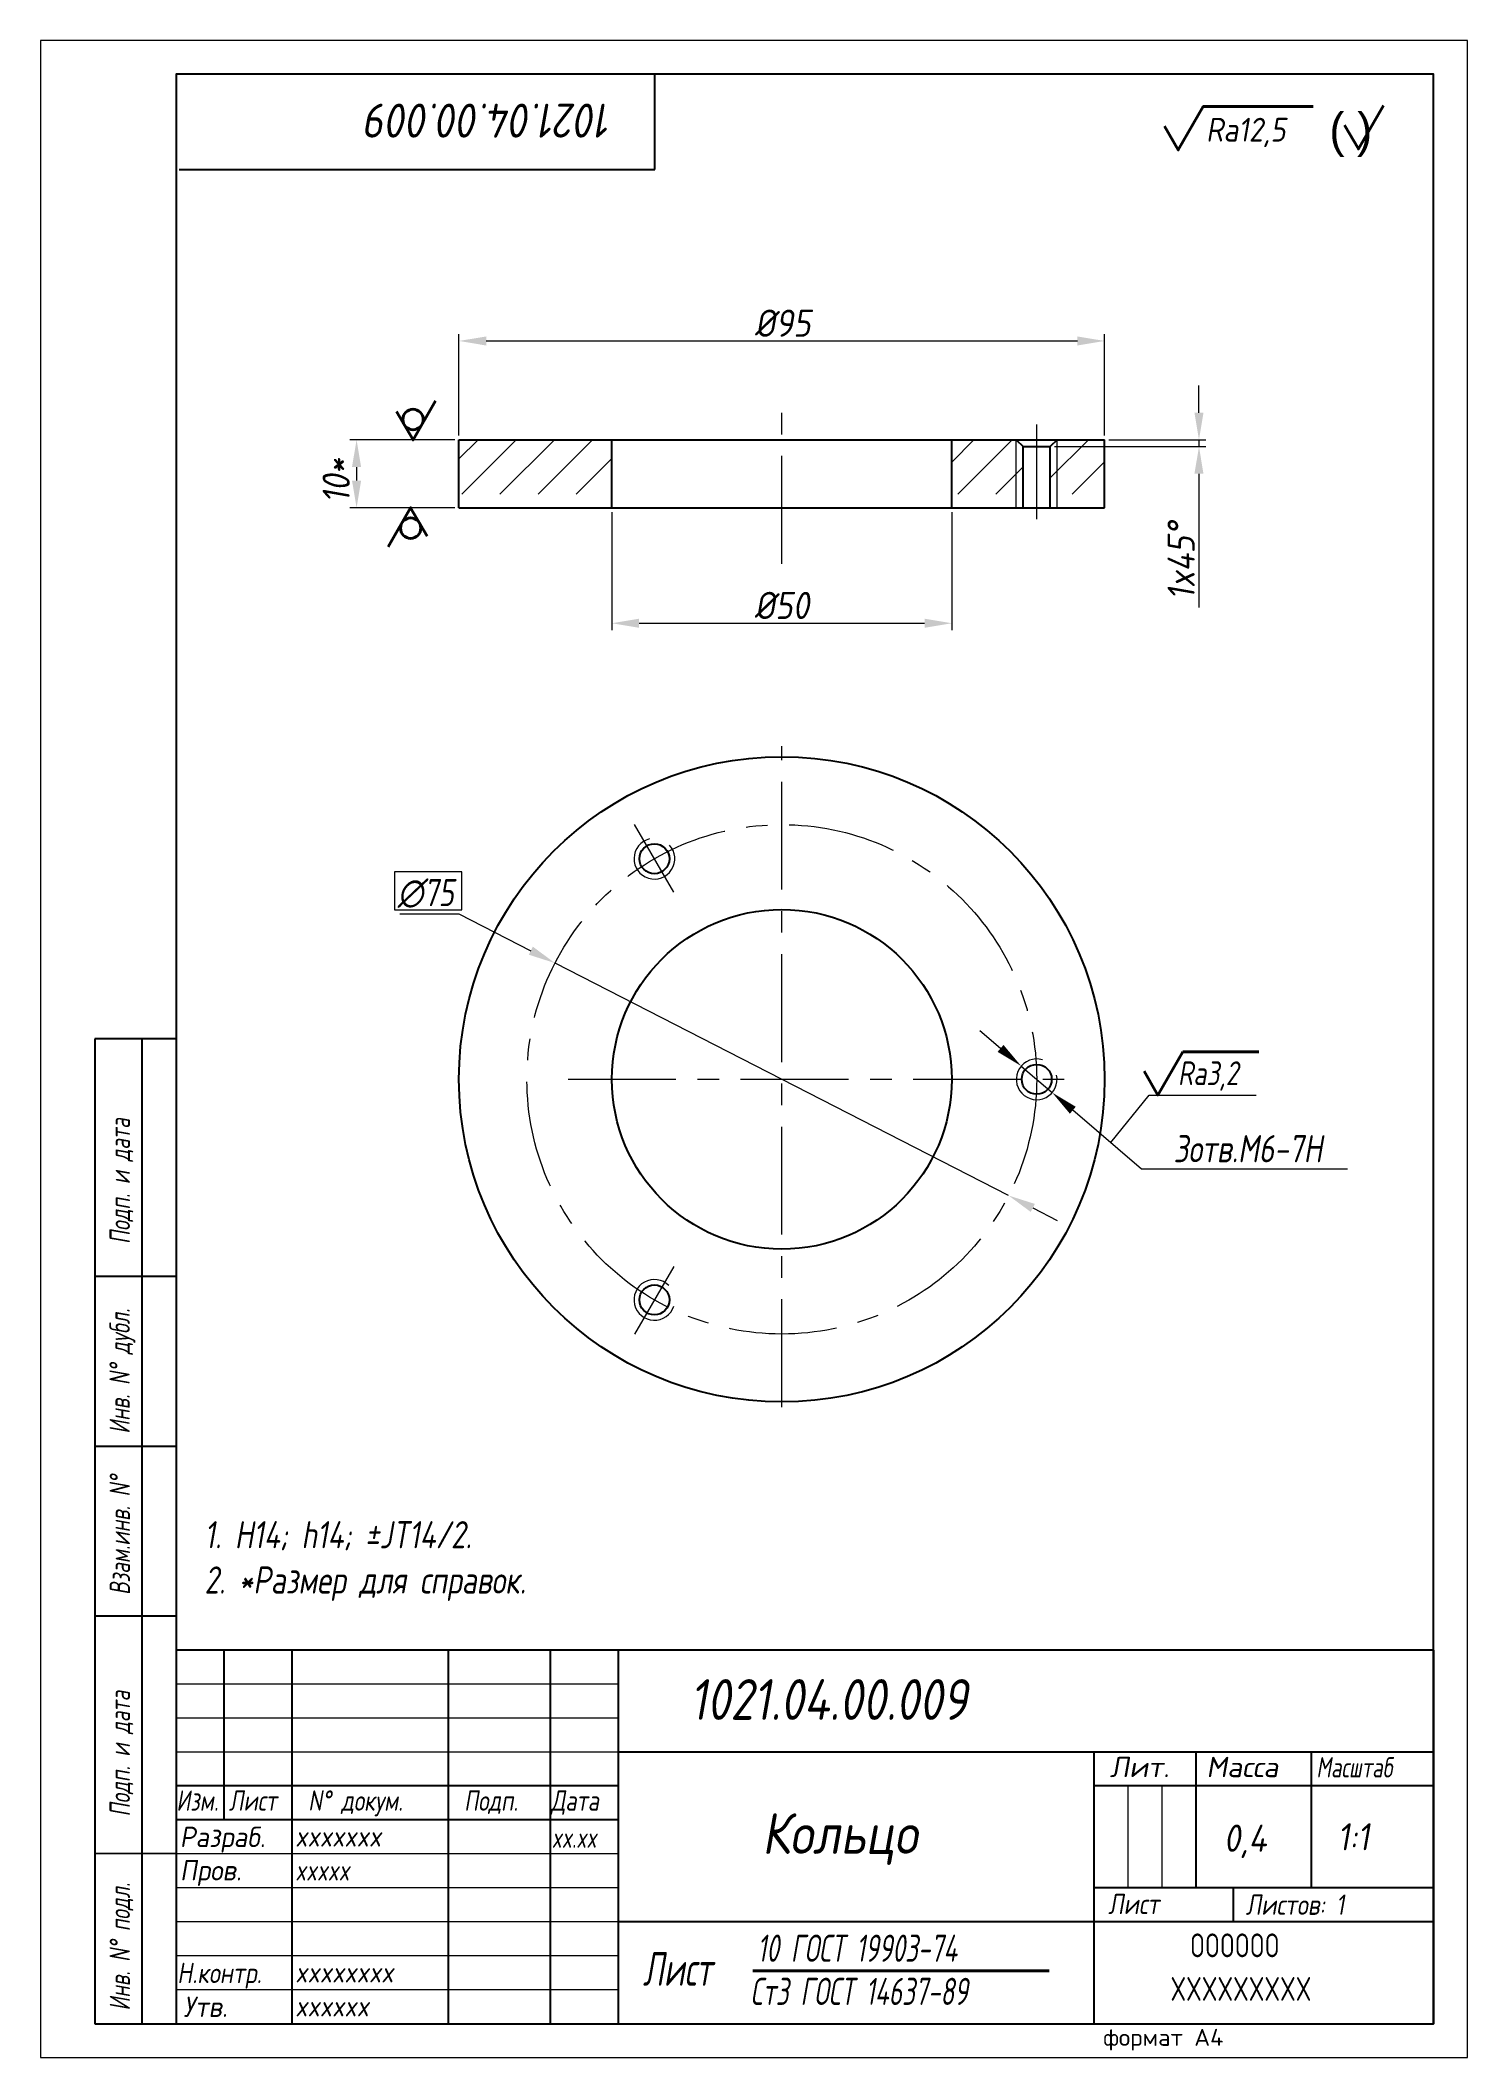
# Model space of a CAD drawing. Header units: millimetres. Extents: x 1490 to 3005, y -4564 to 680.
# Drawn here: x 2794.9 to 3004.9, y 382.9 to 679.9 of the extents above.
import ezdxf

# ---------------------------------------------------------------- set-up
doc = ezdxf.new("R2010")
doc.units = ezdxf.units.MM
doc.linetypes.add('CENTER', pattern=[50.8, 31.75, -6.35, 6.35, -6.35])
for name, color, linetype, lineweight in [('Ax', 1, 'CENTER', 18), ('Dim', 3, 'Continuous', 40), ('Hatch', 5, 'Continuous', 18), ('Slim', 8, 'Continuous', 18), ('Text', 2, 'Continuous', 40), ('Wide', 31, 'Continuous', 60)]:
    doc.layers.add(name, color=color, linetype=linetype, lineweight=lineweight)
doc.styles.add('курсив', font='romans.shx', dxfattribs={"oblique": 10})
doc.styles.add('курсив 0_75', font='romans.shx', dxfattribs={"width": 0.75, "oblique": 10})
doc.styles.add('курсив 0_85', font='romans.shx', dxfattribs={"width": 0.85, "oblique": 10})
doc.dimstyles.new('L.Zero', dxfattribs={"dimtxt": 4, "dimasz": 1.8, "dimexe": 2, "dimexo": 0.625, "dimgap": 1, "dimtad": 1, "dimlfac": 5, "dimtxsty": 'курсив 0_85', "dimcen": 0, "dimadec": 1, "dimazin": 0, "dimtp": 0.0165, "dimtm": 0.0075, "dimtfac": 1, "dimtmove": 0, "dimatfit": 3, "dimldrblk": 'NONE', "dimfxl": 1, "dimlwd": 18, "dimlwe": 18, "dimarcsym": 0})
doc.dimstyles.new('к1_1', dxfattribs={"dimtxt": 4, "dimasz": 4, "dimexe": 1, "dimexo": 0.625, "dimtad": 1, "dimtxsty": 'курсив 0_85', "dimcen": 0, "dimadec": 0, "dimazin": 0, "dimtfac": 1, "dimtmove": 0, "dimatfit": 3, "dimldrblk": 'DOTSMALL', "dimfxl": 1, "dimlwd": 18, "dimlwe": 18, "dimarcsym": 0})
doc.dimstyles.new('к1_1с', dxfattribs={"dimtxt": 4, "dimasz": 4, "dimexe": 1, "dimexo": 0.625, "dimgap": 1, "dimtad": 1, "dimtxsty": 'курсив 0_85', "dimcen": 0, "dimadec": 0, "dimazin": 0, "dimtfac": 1, "dimtmove": 0, "dimatfit": 3, "dimldrblk": 'DOTSMALL', "dimfxl": 1, "dimlwd": 18, "dimlwe": 18, "dimarcsym": 0})
doc.dimstyles.new('к1_1св', dxfattribs={"dimtxt": 4, "dimasz": 4, "dimexe": 2, "dimexo": 0.625, "dimgap": 1, "dimtad": 1, "dimtoh": 1, "dimtxsty": 'курсив 0_75', "dimcen": 0, "dimadec": 0, "dimazin": 0, "dimtfac": 1, "dimtmove": 0, "dimatfit": 3, "dimldrblk": 'DOTSMALL', "dimfxl": 1, "dimlwd": 18, "dimlwe": 18, "dimarcsym": 0})

# ---------------------------------------------------------------- blocks, each defined once
blk = doc.blocks.new('*D379')
at = {"layer": 'Defpoints', "color": 0, "transparency": 16777216}
for p in [(2939.23, 528.88), (2943.79, 524.97)]:
    blk.add_point(p, dxfattribs=at)
at = {"layer": 'Dim', "color": 0, "lineweight": 18, "transparency": 16777216}
for p, q in [((2936.19, 531.48), (2933.16, 534.08)), ((2939.23, 528.88), (2943.79, 524.97)), ((2956.94, 513.71), (2946.83, 522.37)), ((2987.22, 513.71), (2956.94, 513.71))]:
    blk.add_line(p, q, dxfattribs=at)
at = {"layer": 'Dim', "color": 0, "transparency": 16777216}
for points in [[(2936.63, 531.98), (2935.76, 530.97), (2939.23, 528.88)], [(2947.26, 522.88), (2946.39, 521.86), (2943.79, 524.97)]]:
    blk.add_solid(points, dxfattribs=at)
at = {"layer": 'Dim', "color": 0, "transparency": 16777216, "insert": (2972.58, 516.71), "char_height": 4, "attachment_point": 5, "style": 'курсив 0_75'}
blk.add_mtext('3отв.М6-7Н', dxfattribs=at)
blk = doc.blocks.new('_DotSmall')
at = {"color": 0, "linetype": 'ByBlock', "const_width": 0.5}
blk.add_lwpolyline([(-122670.927, 17467.939, 1), (-122670.802, 17467.939, 1)], format="xyb", close=True, dxfattribs=at)
blk = doc.blocks.new('*D380')
at = {"layer": 'Defpoints', "color": 0, "transparency": 16777216}
for p in [(2870.64, 544.03), (2937.38, 509.81)]:
    blk.add_point(p, dxfattribs=at)
at = {"layer": 'Dim', "color": 0, "lineweight": 18, "transparency": 16777216}
for p, q in [((2847.79, 551.29), (2856.5, 551.29)), ((2856.5, 551.29), (2867.08, 545.86)), ((2937.38, 509.81), (2870.64, 544.03)), ((2940.94, 507.99), (2944.5, 506.16))]:
    blk.add_line(p, q, dxfattribs=at)
at = {"layer": 'Dim', "color": 0, "transparency": 16777216}
for points in [[(2867.38, 546.45), (2866.78, 545.27), (2870.64, 544.03)], [(2941.24, 508.58), (2940.63, 507.4), (2937.38, 509.81)]]:
    blk.add_solid(points, dxfattribs=at)
at = {"layer": 'Dim', "color": 0, "transparency": 16777216, "insert": (2851.64, 554.29), "char_height": 4, "attachment_point": 5, "style": 'курсив 0_75'}
blk.add_mtext('∅75', dxfattribs=at)
blk = doc.blocks.new('*D381')
at = {"layer": 'Defpoints', "color": 0, "transparency": 16777216}
for p in [(2951.51, 635.63), (2856.51, 621.07), (2951.51, 621.07)]:
    blk.add_point(p, dxfattribs=at)
at = {"layer": 'Dim', "color": 0, "lineweight": 18, "transparency": 16777216}
for p, q in [((2856.51, 621.69), (2856.51, 636.63)), ((2860.51, 635.63), (2947.51, 635.63)), ((2951.51, 621.69), (2951.51, 636.63))]:
    blk.add_line(p, q, dxfattribs=at)
at = {"layer": 'Dim', "color": 0, "transparency": 16777216}
for points in [[(2860.51, 636.29), (2860.51, 634.96), (2856.51, 635.63)], [(2947.51, 636.29), (2947.51, 634.96), (2951.51, 635.63)]]:
    blk.add_solid(points, dxfattribs=at)
at = {"layer": 'Dim', "color": 0, "transparency": 16777216, "insert": (2904.14, 638.25), "char_height": 4, "attachment_point": 5, "style": 'курсив 0_85'}
blk.add_mtext('%%c95', dxfattribs=at)
blk = doc.blocks.new('*D75')
at = {"layer": 'Defpoints', "color": 0, "transparency": 16777216}
for p in [(2879.01, 611.07), (2929.01, 611.07), (2929.01, 594.07)]:
    blk.add_point(p, dxfattribs=at)
at = {"layer": 'Dim', "color": 0, "lineweight": 18, "transparency": 16777216}
for p, q in [((2879.01, 610.44), (2879.01, 593.07)), ((2929.01, 610.44), (2929.01, 593.07)), ((2883.01, 594.07), (2925.01, 594.07))]:
    blk.add_line(p, q, dxfattribs=at)
at = {"layer": 'Dim', "color": 0, "transparency": 16777216}
for points in [[(2883.01, 594.74), (2883.01, 593.4), (2879.01, 594.07)], [(2925.01, 594.74), (2925.01, 593.4), (2929.01, 594.07)]]:
    blk.add_solid(points, dxfattribs=at)
at = {"layer": 'Dim', "color": 0, "transparency": 16777216, "insert": (2904.01, 596.69), "char_height": 4, "attachment_point": 5, "style": 'курсив 0_85'}
blk.add_mtext('%%c50', dxfattribs=at)
blk = doc.blocks.new('*D76')
at = {"layer": 'Defpoints', "color": 0, "transparency": 16777216}
for p in [(2951.51, 621.07), (2943.51, 620.07), (2965.39, 620.07)]:
    blk.add_point(p, dxfattribs=at)
at = {"layer": 'Dim', "color": 0, "lineweight": 18, "transparency": 16777216}
for p, q in [((2965.39, 625.07), (2965.39, 629.07)), ((2952.13, 621.07), (2966.39, 621.07)), ((2965.39, 621.07), (2965.39, 620.07)), ((2944.13, 620.07), (2966.39, 620.07)), ((2965.39, 616.07), (2965.39, 596.38))]:
    blk.add_line(p, q, dxfattribs=at)
at = {"layer": 'Dim', "color": 0, "transparency": 16777216}
for points in [[(2964.72, 625.07), (2966.05, 625.07), (2965.39, 621.07)], [(2964.72, 616.07), (2966.05, 616.07), (2965.39, 620.07)]]:
    blk.add_solid(points, dxfattribs=at)
at = {"layer": 'Dim', "color": 0, "transparency": 16777216, "insert": (2962.76, 603.22), "char_height": 4, "attachment_point": 5, "rotation": 90, "style": 'курсив 0_85'}
blk.add_mtext('1x45%%d', dxfattribs=at)
blk = doc.blocks.new('*D382')
at = {"layer": 'Defpoints', "color": 0, "transparency": 16777216}
for p in [(2856.51, 621.07), (2841.44, 611.07), (2856.51, 611.07)]:
    blk.add_point(p, dxfattribs=at)
at = {"layer": 'Dim', "color": 0, "lineweight": 18, "transparency": 16777216}
for p, q in [((2855.88, 621.07), (2840.44, 621.07)), ((2841.44, 617.07), (2841.44, 615.07)), ((2855.88, 611.07), (2840.44, 611.07))]:
    blk.add_line(p, q, dxfattribs=at)
at = {"layer": 'Dim', "color": 0, "transparency": 16777216}
for points in [[(2840.77, 617.07), (2842.11, 617.07), (2841.44, 621.07)], [(2840.77, 615.07), (2842.11, 615.07), (2841.44, 611.07)]]:
    blk.add_solid(points, dxfattribs=at)
at = {"layer": 'Dim', "color": 0, "transparency": 16777216, "insert": (2838.44, 615.07), "char_height": 4, "attachment_point": 5, "rotation": 90, "style": 'курсив 0_85'}
blk.add_mtext('10*', dxfattribs=at)
blk = doc.blocks.new('_None')

msp = doc.modelspace()

# ---------------------------------------------------------------- hatches: boundary and pattern name
at = {"layer": 'Hatch'}
h = msp.add_hatch(dxfattribs=at)
h.set_pattern_fill('ANSI31', color=256, scale=1.25, style=0)
h.set_pattern_definition([(45, (-14375.894, -4799.491), (-2.80633, 2.80633), [])])
h.paths.add_polyline_path([(2879.0095, 613.0679), (2879.0095, 621.0679), (2856.5095, 621.0679), (2856.5095, 613.0679)])
h.paths.add_polyline_path([(2929.0095, 621.0679), (2929.0095, 613.0679), (2938.5095, 613.0679), (2938.5095, 621.0679)])
h.paths.add_polyline_path([(2939.5095, 620.0679), (2938.5095, 621.0679), (2938.5095, 613.0679), (2939.5095, 613.0679)])
h.paths.add_polyline_path([(2944.5095, 621.0679), (2943.5095, 620.0679), (2943.5095, 613.0679), (2944.5095, 613.0679)])
h.paths.add_polyline_path([(2944.5095, 613.0679), (2951.5095, 613.0679), (2951.5095, 621.0679), (2944.5095, 621.0679)])

# ---------------------------------------------------------------- linework, layer by layer
for p, q in [((2885.3291, 660.8935), (2885.3291, 674.8935)), ((2815.3291, 660.8935), (2885.3291, 660.8935)), ((2856.5095, 621.0679), (2951.5095, 621.0679)), ((2856.5095, 611.0679), (2856.5095, 621.0679)), ((2879.0095, 611.0679), (2879.0095, 621.0679)), ((2929.0095, 611.0679), (2929.0095, 621.0679)), ((2938.5095, 621.0679), (2939.5095, 620.0679)), ((2944.5095, 621.0679), (2943.5095, 620.0679)), ((2951.5095, 611.0679), (2951.5095, 621.0679)), ((2939.5095, 611.0679), (2939.5095, 620.0679)), ((2939.5095, 620.0679), (2943.5095, 620.0679)), ((2943.5095, 611.0679), (2943.5095, 620.0679)), ((2856.5095, 611.0679), (2951.5095, 611.0679)), ((2802.9165, 532.8874), (2802.9165, 387.8874)), ((2814.9165, 532.8874), (2802.9165, 532.8874)), ((2809.917, 387.9577), (2809.917, 532.8874)), ((2814.8471, 497.8876), (2802.9165, 497.8862)), ((2814.8299, 472.8876), (2802.9165, 472.888)), ((2802.9165, 447.8898), (2802.9165, 447.8898)), ((2814.9165, 447.8878), (2802.9165, 447.8898)), ((2999.9165, 442.8874), (2814.9165, 442.8874)), ((2821.9165, 442.8874), (2821.9165, 417.8874)), ((2831.9165, 442.8874), (2831.9165, 387.8874)), ((2854.9165, 442.8874), (2854.9165, 387.8874)), ((2869.9165, 442.8874), (2869.9165, 387.8874)), ((2879.9165, 442.8874), (2879.9165, 387.8874)), ((2999.9165, 387.8874), (2999.9165, 442.8874)), ((2999.9165, 442.8874), (2999.9165, 387.8874)), ((2949.9165, 427.8874), (2879.9165, 427.8874)), ((2949.9165, 427.8874), (2949.9165, 387.8874)), ((2999.9165, 427.8874), (2949.9165, 427.8874)), ((2964.9165, 427.8874), (2964.9165, 407.8874)), ((2981.9165, 427.8874), (2981.9165, 407.8874)), ((2879.9165, 422.8874), (2814.9165, 422.8874)), ((2999.9165, 422.8874), (2949.9165, 422.8874)), ((2879.9165, 417.8874), (2814.9165, 417.8874)), ((2814.9165, 412.8869), (2802.9165, 412.9564)), ((2999.9165, 407.8874), (2949.9165, 407.8874)), ((2970.4209, 407.8874), (2970.4209, 402.8874)), ((2949.9165, 402.8874), (2879.9165, 402.8874)), ((2999.9165, 402.8874), (2949.9165, 402.8874)), ((2802.9165, 387.8874), (2814.9165, 387.8874)), ((2814.9165, 387.8874), (2999.9165, 387.8874))]:
    msp.add_line(p, q)
msp.add_lwpolyline([(2814.9165, 387.8874), (2999.9165, 387.8874), (2999.9165, 674.8874), (2814.9165, 674.8874)], close=True)
for centre, radius in [((2904.0095, 526.9245), 47.5), ((2885.2595, 559.4004), 2.2), ((2904.0095, 526.9245), 25), ((2941.5095, 526.9245), 2.2), ((2885.2595, 494.4485), 2.2)]:
    msp.add_circle(centre, radius)
at = {"layer": 'Ax', "ltscale": 0.5}
for p, q in [((2904.0095, 602.8189), (2904.0095, 626.3354)), ((2941.5095, 609.397), (2941.5095, 623.3353)), ((2904.0095, 478.6699), (2904.0095, 575.9747)), ((2888.1118, 554.4601), (2882.3447, 564.4489)), ((2872.5524, 526.9245), (2947.339, 526.9245)), ((2888.1118, 499.3888), (2882.3447, 489.4))]:
    msp.add_line(p, q, dxfattribs=at)
msp.add_circle((2904.0095, 526.9245), 37.5, dxfattribs=at)
at = {"layer": 'Slim'}
for p, q in [((2938.5095, 611.0679), (2938.5095, 621.0679)), ((2944.5095, 611.0679), (2944.5095, 621.0679)), ((2879.9165, 437.8874), (2814.9165, 437.8874)), ((2879.9165, 432.8874), (2814.9165, 432.8874)), ((2879.9165, 427.8874), (2814.9165, 427.8874)), ((2954.9165, 422.8874), (2954.9165, 407.8874)), ((2959.9165, 422.8874), (2959.9165, 407.8874)), ((2879.9165, 412.8874), (2814.9165, 412.8874)), ((2879.9165, 407.8874), (2814.9165, 407.8874)), ((2879.9165, 402.8874), (2814.9165, 402.8874)), ((2879.9165, 397.8874), (2814.9165, 397.8874)), ((2879.9165, 392.8874), (2814.9165, 392.8874))]:
    msp.add_line(p, q, dxfattribs=at)
for points in [[(2794.9164, 382.8874), (3004.9164, 382.8874), (3004.9164, 679.8874), (2794.9164, 679.8874)], [(2847.0245, 551.8658), (2856.9481, 551.8658), (2856.9481, 557.4617), (2847.0245, 557.4617)]]:
    msp.add_lwpolyline(points, close=True, dxfattribs=at)
for centre, start, end in [((2885.2595, 559.4004), 103.752761, 42.236863), ((2941.5095, 526.9245), 73.513497, 12.219904), ((2885.2595, 494.4485), 44.825673, 342.119773)]:
    msp.add_arc(centre, 3, start, end, dxfattribs=at)
at = {"layer": 'Text'}
msp.add_line((2963.0115, 530.9781), (2974.2135, 530.9781), dxfattribs=at)
at = {"layer": 'Text', "ltscale": 6}
msp.add_line((2899.74, 395.6453), (2943.3449, 395.6518), dxfattribs=at)
at = {"layer": 'Text'}
for points in [[(2960.3121, 667.2747), (2962.3389, 663.7641), (2966.0182, 670.1369), (2982.2, 670.1369)], [(2986.8154, 667.4231), (2988.8422, 663.9125), (2992.5215, 670.2853)], [(2847.3355, 625.2432), (2849.7473, 621.0679), (2853.0676, 626.8202)], [(2851.8113, 606.8926), (2849.3995, 611.0679), (2846.0792, 605.3156)], [(2957.3054, 528.1159), (2959.3322, 524.6054), (2963.0115, 530.9781)]]:
    msp.add_lwpolyline(points, dxfattribs=at)
for centre in [(2849.7473, 624.0679), (2849.3995, 608.0679)]:
    msp.add_circle(centre, 1.5, dxfattribs=at)

# ---------------------------------------------------------------- texts
at = {"layer": 'Text', "oblique": 10}
for s, height, rotation, style, width, p in [('1021.04.00.009', 5, 180, 'курсив', 0.85, (2879.0809, 670.5703)), ('Подп. и дата', 3, 90, 'курсив 0_75', 0.7, (2808.1064, 502.6702)), ('Инв. N%%D дубл.', 3, 90, 'курсив 0_75', 0.7, (2808.0727, 474.7367)), ('Взам.инв. N%%D', 3, 90, 'курсив 0_75', 0.7, (2808.1064, 451.0084)), ('Подп. и дата', 3, 90, 'курсив 0_75', 0.7, (2808.1064, 418.3831)), ('Инв. N%%D подл.', 3, 90, 'курсив 0_75', 0.7, (2808.1064, 389.8104))]:
    msp.add_text(s, height=height, rotation=rotation, dxfattribs=dict(at, style=style, width=width)).set_placement(p)
for s, height, style, width, p in [('Ra12,5', 3.5, 'курсив 0_85', 0.85, (2966.4215, 664.9843)), ('Ra3,2', 3.5, 'курсив 0_75', 0.75, (2962.2905, 526.0709)), ('1021.04.00.009', 6, 'курсив', 0.8, (2890.4973, 432.6185)), ('Масштаб', 3, 'курсив', 0.7, (2982.6501, 424.1336)), ('Изм.', 3, 'курсив 0_75', 0.75, (2814.9165, 419.242)), ('Лист', 3, 'курсив 0_75', 0.75, (2822.6525, 419.242)), ('N%%D докум.', 3, 'курсив 0_75', 0.75, (2834.3243, 419.242)), ('Подп.', 3, 'курсив 0_75', 0.75, (2857.2646, 419.242)), ('Дата', 3, 'курсив 0_75', 0.75, (2870.038, 419.242)), ('Кольцо', 6, 'курсив 0_85', 0.85, (2901.0821, 412.8905)), ('Разраб.', 3, 'курсив', 0.9, (2815.43, 413.8863)), ('xxxxxxx', 3, 'курсив 0_85', 0.85, (2832.4218, 413.9666)), ('0,4', 4, 'курсив 0_85', 0.85, (2969.0459, 413.1972)), ('1:1', 4, 'курсив 0_85', 0.85, (2985.7715, 413.4043)), ('Пров.', 3, 'курсив', 0.9, (2815.456, 408.9817)), ('xxxxx', 3, 'курсив 0_85', 0.75, (2832.4218, 408.9666)), ('Лист', 3, 'курсив', 0.8, (2952.0179, 404.0183)), ('Листов: 1', 3, 'курсив', 0.8, (2972.2623, 403.9124)), (' 10 ГОСТ 19903-74', 4, 'курсив 0_75', 0.65, (2898.6634, 397.0011)), ('Лист', 5, 'курсив 0_75', 0.65, (2883.5569, 393.4649)), ('Н.контр.', 3, 'курсив', 0.8, (2815.0466, 393.8628)), ('xxxxxxxx', 3, 'курсив 0_85', 0.85, (2832.4218, 393.9666)), ('Ст3 ГОСТ 14637-89', 4, 'курсив 0_75', 0.65, (2899.398, 390.6442)), ('Утв.', 3, 'курсив', 0.9, (2815.9776, 388.8845)), ('xxxxxx', 3, 'курсив 0_85', 0.85, (2832.4218, 388.9666))]:
    msp.add_text(s, height=height, dxfattribs=dict(at, style=style, width=width)).set_placement(p)
at = {"layer": 'Text'}
msp.add_text('( )', height=5, dxfattribs=at).set_placement((2984.5725, 664.2412))
at = {"layer": 'Text', "style": 'курсив', "oblique": 10}
for s, p in [('Лит.', (2952.2709, 424.1817)), ('Масса', (2966.4705, 424.1817))]:
    msp.add_text(s, height=3, dxfattribs=at).set_placement(p)
at = {"layer": 'Text', "ltscale": 0.8, "style": 'курсив', "oblique": 10, "width": 0.7}
msp.add_text('xx.xx', height=3, dxfattribs=at).set_placement((2870.1426, 413.7804))
at = {"layer": 'Text', "style": 'курсив'}
msp.add_text('формат А4', height=2.5, dxfattribs=at).set_placement((2951.2978, 384.6244))
at = {"layer": 'Text', "ltscale": 6, "insert": (2819.0544, 461.8793), "char_height": 4, "width": 177.752582, "attachment_point": 1, "style": 'курсив 0_75'}
msp.add_mtext('1. H14; h14; %%PJT14/2.\\P2. *Размер для справок.', dxfattribs=at)
at = {"layer": 'Wide', "lineweight": 50, "style": 'курсив', "width": 0.7}
for s, p in [('OOOOOO', (2964.0681, 397.6675)), ('XXXXXXXXX', (2961.1948, 391.2577))]:
    msp.add_text(s, height=3.5, dxfattribs=at).set_placement(p)

# ---------------------------------------------------------------- dimensions: what is measured, and where the dimension line sits
at = {"layer": 'Dim'}
for base, p1, p2, picture, middle in [((2951.5095, 635.625), (2856.5095, 621.0679), (2951.5095, 621.0679), '*D381', (2904.1389, 635.625)), ((2929.0095, 594.0696), (2879.0095, 611.0679), (2929.0095, 611.0679), '*D75', (2904.0095, 594.0696))]:
    dim = msp.add_linear_dim(base=base, p1=p1, p2=p2, text='%%c<>', dimstyle='к1_1', dxfattribs=at)
    dim.commit()
    dim.dimension.update_dxf_attribs({"geometry": picture, "text_midpoint": middle, "dimtype": 160})
dim = msp.add_linear_dim(base=(2965.3873, 620.0679), p1=(2951.5095, 621.0679), p2=(2943.5095, 620.0679), angle=90, text='<>x45%%d', dimstyle='к1_1', dxfattribs=at)
dim.commit()
dim.dimension.update_dxf_attribs({"geometry": '*D76', "text_midpoint": (2965.3873, 603.2233), "dimtype": 160})
dim = msp.add_linear_dim(base=(2841.4414, 611.0679), p1=(2856.5095, 621.0679), p2=(2856.5095, 611.0679), angle=90, dimstyle='к1_1с', override={"dimpost": '*'}, dxfattribs=at)
dim.commit()
dim.dimension.update_dxf_attribs({"geometry": '*D382', "text_midpoint": (2841.4414, 615.0679), "dimtype": 160})
dim = msp.add_diameter_dim_2p(p1=(2937.3788, 509.8149), p2=(2870.6402, 544.034), dimstyle='к1_1св', dxfattribs=at)
dim.commit()
dim.dimension.update_dxf_attribs({"geometry": '*D380', "text_midpoint": (2851.6447, 551.2855), "dimtype": 163})
dim = msp.add_diameter_dim_2p(p1=(2939.2311, 528.8761), p2=(2943.7879, 524.9728), text='3отв.М6-7Н', dimstyle='к1_1св', dxfattribs=at)
dim.commit()
dim.dimension.update_dxf_attribs({"geometry": '*D379', "text_midpoint": (2972.578, 513.711), "dimtype": 163})

# ---------------------------------------------------------------- leaders
at = {"layer": 'Slim'}
msp.add_leader([(2952.3948, 517.6004), (2958.0678, 524.6054), (2973.8252, 524.6054)], dimstyle='L.Zero', dxfattribs=at)

doc.saveas('drawing.dxf')
